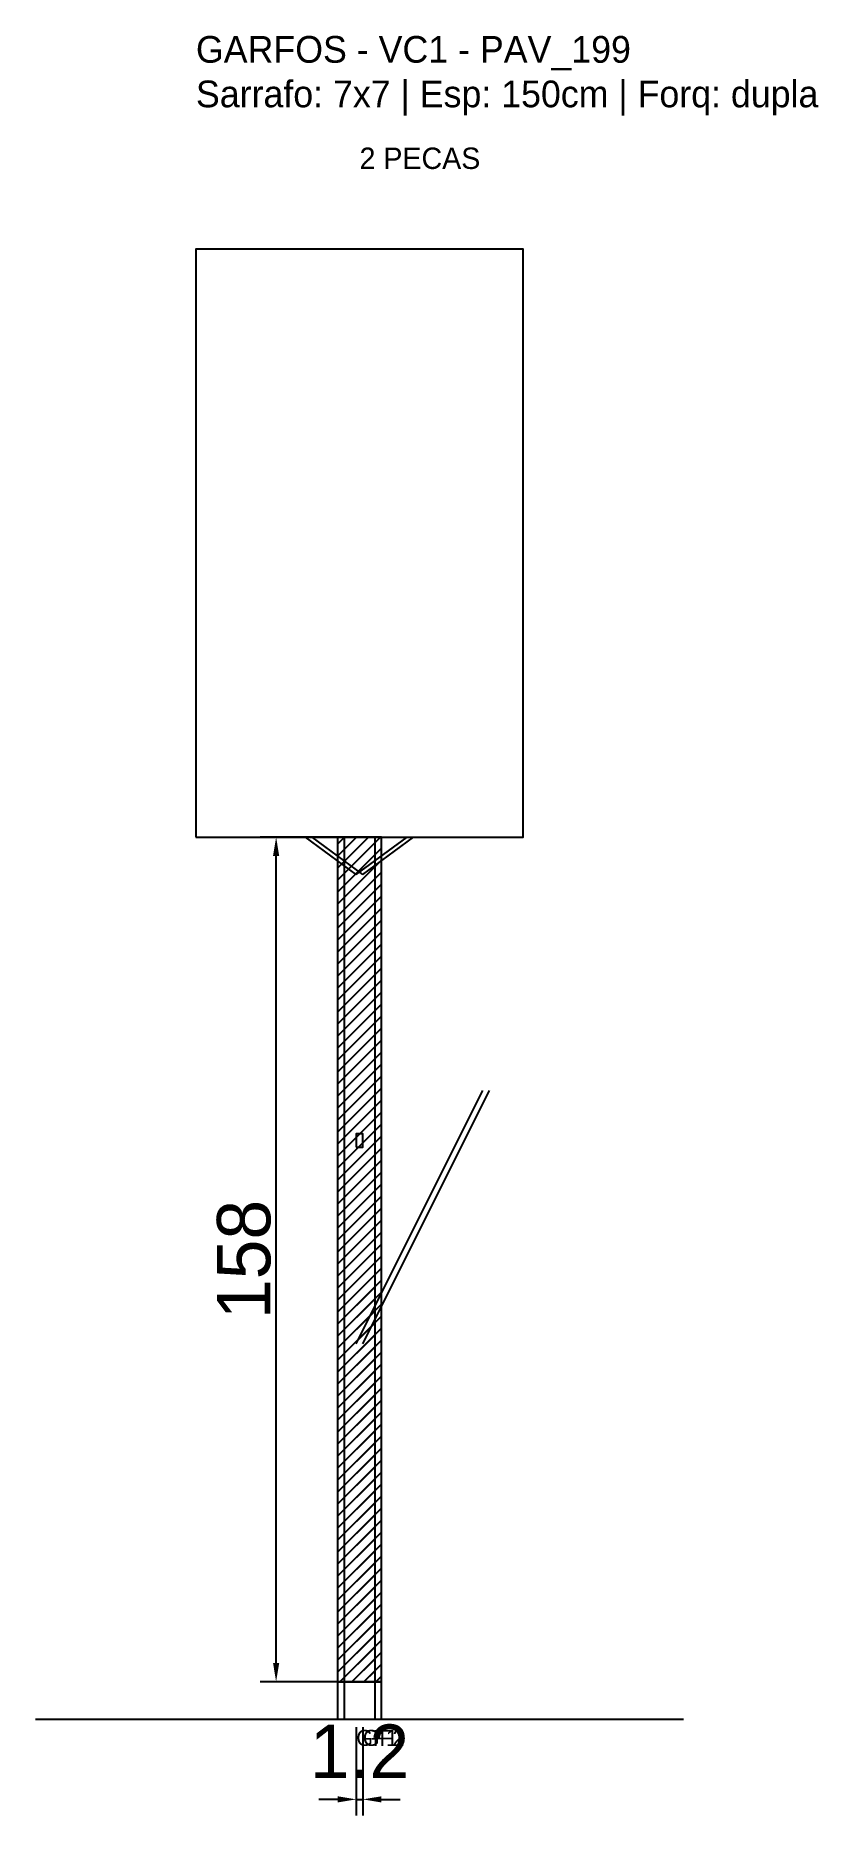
# Model space of a CAD drawing. Header units: metres. Extents: x -30 to 116, y -25 to 308.
import ezdxf

# ---------------------------------------------------------------- set-up
doc = ezdxf.new("R2010")
doc.units = ezdxf.units.M
for name, color, linetype in [('BARRA_ANCORAGEM', 1, 'Continuous'), ('COTA', 241, 'Continuous'), ('GARFOS OK', 3, 'Continuous'), ('NOME DA VIGA', 6, 'Continuous'), ('SARR_7x7', 40, 'Continuous'), ('TIRAS REESCORAMENTO', 252, 'Continuous'), ('VIGAS', 3, 'Continuous')]:
    doc.layers.add(name, color=color, linetype=linetype)
doc.dimstyles.new('EZ DXF', dxfattribs={"dimtxt": 10, "dimasz": 3.5, "dimexe": 3, "dimexo": 1.5, "dimgap": 1, "dimtad": 1, "dimdec": 1, "dimdsep": 46, "dimcen": 2.5, "dimazin": 3, "dimtfac": 1, "dimtmove": 0, "dimatfit": 3})

msp = doc.modelspace()

# ---------------------------------------------------------------- hatches: boundary and pattern name
at = {"layer": 'COTA'}
h = msp.add_hatch(dxfattribs=at)
h.set_pattern_fill('ANSI31', scale=0.5)
h.paths.add_polyline_path([(26.5, 0), (33.5, 0), (33.5, 158), (26.5, 158)])
h = msp.add_hatch(dxfattribs=at)
h.set_pattern_fill('ANSI31', scale=0.5)
h.paths.add_polyline_path([(27.7126, 0), (34.7126, 0), (34.7126, 158), (27.7126, 158)])

# ---------------------------------------------------------------- linework, layer by layer
at = {"layer": 'BARRA_ANCORAGEM'}
for p, q in [((30, 63.2), (53.7, 110.6)), ((31.2126, 63.2), (54.9126, 110.6))]:
    msp.add_line(p, q, dxfattribs=at)
at = {"layer": 'GARFOS OK'}
for p, q in [((30, 151), (20.5, 158)), ((20.5, 158), (39.5, 158)), ((31.2126, 151), (21.7126, 158)), ((21.7126, 158), (40.7126, 158)), ((30, 151), (39.5, 158)), ((31.2126, 151), (40.7126, 158))]:
    msp.add_line(p, q, dxfattribs=at)
at = {"layer": 'GARFOS OK', "linetype": 'CONTINUOUS'}
msp.add_line((-30, -7), (91.2126, -7), dxfattribs=at)
at = {"layer": 'GARFOS OK'}
for points in [[(26.5, 0), (33.5, 0), (33.5, 158), (26.5, 158), (26.5, 0)], [(27.7126, 0), (34.7126, 0), (34.7126, 158), (27.7126, 158), (27.7126, 0)]]:
    msp.add_lwpolyline(points, dxfattribs=at)
at = {"layer": 'SARR_7x7'}
for points in [[(26.5, -7), (33.5, -7), (33.5, 0), (26.5, 0), (26.5, -7)], [(27.7126, -7), (34.7126, -7), (34.7126, 0), (27.7126, 0), (27.7126, -7)]]:
    msp.add_lwpolyline(points, dxfattribs=at)
at = {"layer": 'TIRAS REESCORAMENTO'}
msp.add_lwpolyline([(30, 100), (31.2126, 100), (31.2126, 102.5), (30, 102.5), (30, 100)], dxfattribs=at)
at = {"layer": 'VIGAS'}
msp.add_lwpolyline([(0, 158), (61.2126, 158), (61.2126, 268), (0, 268), (0, 158)], dxfattribs=at)

# ---------------------------------------------------------------- texts
at = {"layer": 'NOME DA VIGA'}
for s, height, p in [('2 PECAS', 4, (30.6063, 283)), ('GF1', 3, (30, -12)), ('GF2', 3, (31.2126, -12))]:
    msp.add_text(s, height=height, dxfattribs=at).set_placement(p)
at = {"layer": 'NOME DA VIGA', "insert": (0, 293), "char_height": 5, "attachment_point": 7}
msp.add_mtext('GARFOS - VC1 - PAV_199\\PSarrafo: 7x7 | Esp: 150cm | Forq: dupla', dxfattribs=at)

# ---------------------------------------------------------------- dimensions: what is measured, and where the dimension line sits
at = {"layer": 'COTA'}
msp.add_linear_dim(base=(15, 0), p1=(30, 0), p2=(30, 158), angle=90, dimstyle='EZ DXF', dxfattribs=at).render()
msp.add_linear_dim(base=(30, -22), p1=(30, -7), p2=(31.2126, -7), dimstyle='EZ DXF', dxfattribs=at).render()

doc.saveas('drawing.dxf')
